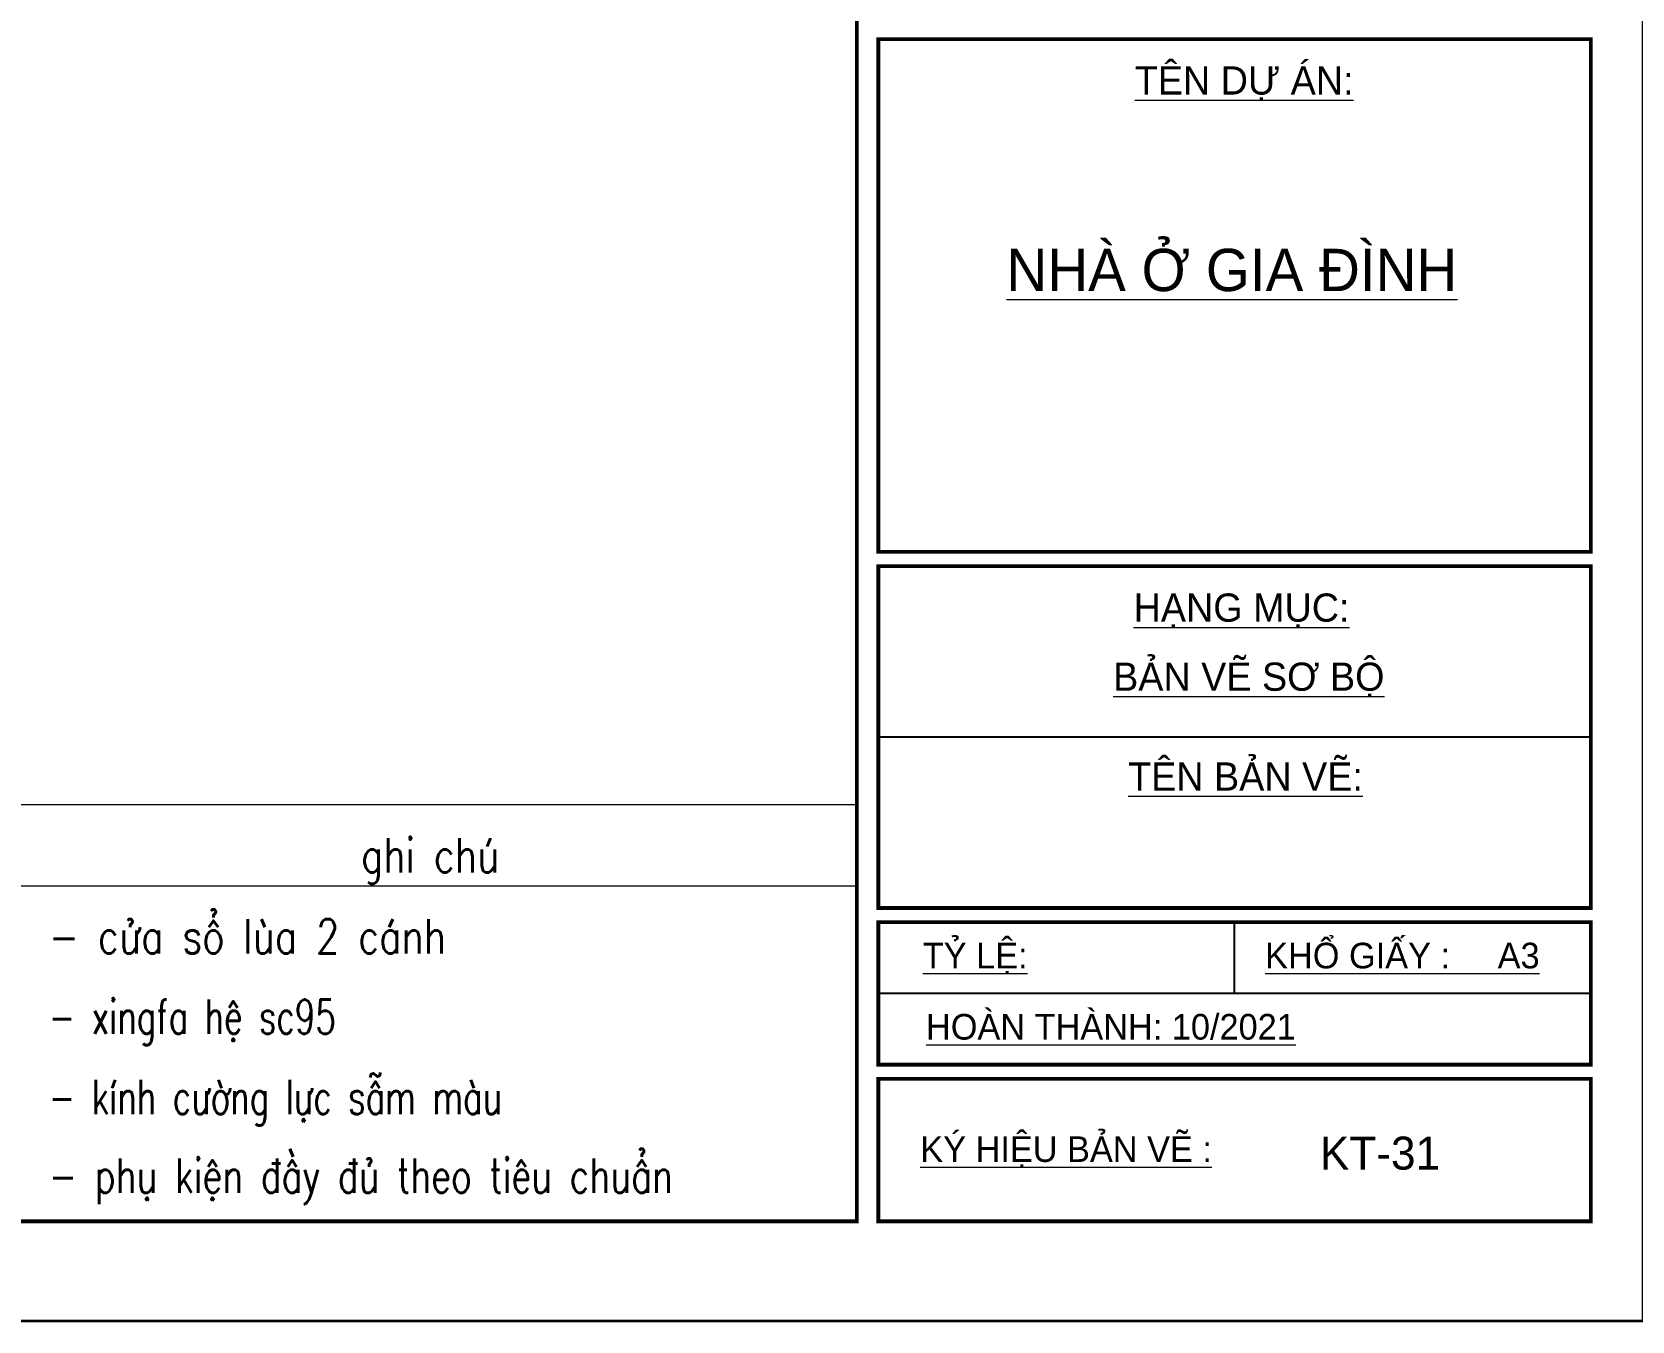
# Model space of a CAD drawing. Header units: millimetres. Extents: x 1336014 to 2939047, y -333549 to -60566.
# Drawn here: x 1474269 to 1477077, y -219540 to -217278 of the extents above; entities that cross this region are included whole.
import ezdxf
from ezdxf.enums import TextEntityAlignment as Align

# ---------------------------------------------------------------- set-up
doc = ezdxf.new("R2010")
doc.units = ezdxf.units.MM
doc.header["$MEASUREMENT"] = 0
for name, color, linetype, lineweight in [('05.Text', 253, 'Continuous', 18), ('10.Text', 254, 'Continuous', 18), ('11.Khung bo', 32, 'Continuous', 50), ('12.Khung', 36, 'Continuous', 25), ('Thay', 253, 'Continuous', 9)]:
    doc.layers.add(name, color=color, linetype=linetype, lineweight=lineweight)
doc.layers.add('Tpl_Bound', color=1, linetype='Continuous', plot=False)
doc.layers.add('VNCC-Ar-Text', color=6, linetype='Continuous')
doc.styles.add('VnAvantH', font='')
doc.styles.add('VNSIMLI', font='VNSIMLI.shx', dxfattribs={"width": 0.6})
doc.styles.get('VnAvantH').set_extended_font_data('.VnAvantH')

# ---------------------------------------------------------------- blocks, each defined once
blk = doc.blocks.new('100')
at = {"layer": '11.Khung bo', "const_width": 26.7}
for points in [[(1860913, -945240), (1860913, -916940), (1896063, -916940), (1896063, -945240)], [(1860913, -945240), (1860913, -916940), (1896063, -916940), (1896063, -945240)], [(1860913, -945240), (1860913, -916940), (1896063, -916940), (1896063, -945240)], [(1896213, -940540), (1901213, -940540), (1901213, -936940), (1896213, -936940)], [(1896213, -940540), (1901213, -940540), (1901213, -936940), (1896213, -936940)], [(1896213, -940540), (1901213, -940540), (1901213, -936940), (1896213, -936940)], [(1896213, -943040), (1901213, -943040), (1901213, -940640), (1896213, -940640)], [(1896213, -943040), (1901213, -943040), (1901213, -940640), (1896213, -940640)], [(1896213, -943040), (1901213, -943040), (1901213, -940640), (1896213, -940640)], [(1896213, -944140), (1901213, -944140), (1901213, -943140), (1896213, -943140)], [(1896213, -944140), (1901213, -944140), (1901213, -943140), (1896213, -943140)], [(1896213, -944140), (1901213, -944140), (1901213, -943140), (1896213, -943140)], [(1896213, -945240), (1901213, -945240), (1901213, -944240), (1896213, -944240)], [(1896213, -945240), (1901213, -945240), (1901213, -944240), (1896213, -944240)], [(1896213, -945240), (1901213, -945240), (1901213, -944240), (1896213, -944240)]]:
    blk.add_lwpolyline(points, close=True, dxfattribs=at)
at = {"layer": '12.Khung'}
for p, q in [((1901213, -941840), (1896213, -941840)), ((1901213, -941840), (1896213, -941840)), ((1901213, -941840), (1896213, -941840)), ((1898713, -943640), (1898713, -943140)), ((1898713, -943640), (1898713, -943140)), ((1898713, -943640), (1898713, -943140)), ((1901213, -943640), (1896213, -943640)), ((1901213, -943640), (1896213, -943640)), ((1901213, -943640), (1896213, -943640))]:
    blk.add_line(p, q, dxfattribs=at)
blk.add_lwpolyline([(1901579, -945940), (1901579, -916240), (1859580, -916240), (1859580, -945940)], close=True, dxfattribs=at)
blk.add_lwpolyline([(1901579, -945940), (1901579, -916240), (1859580, -916240), (1859580, -945940)], close=True, dxfattribs=at)
blk.add_lwpolyline([(1901579, -945940), (1901579, -916240), (1859580, -916240), (1859580, -945940)], close=True, dxfattribs=at)
at = {"layer": '05.Text', "style": 'VnAvantH'}
for s, height, p in [('%%Utªn Dù ¸N:', 198, (1898013, -937329)), ('%%Unhµ ë gia ®×nh', 297, (1897112, -938709)), ('%%Uh¹ng môc:', 198, (1898005, -941030)), ('%%Uh¹ng môc:', 198, (1898005, -941030)), ('%%Uh¹ng môc:', 198, (1898005, -941030)), ('%%Ub¶n vÏ s¬ bé', 198, (1897861, -941515)), ('%%Ub¶n vÏ s¬ bé', 198, (1897861, -941515)), ('%%Ub¶n vÏ s¬ bé', 198, (1897861, -941515)), ('%%Utªn b¶n vÏ:', 198, (1897966, -942216)), ('%%Utªn b¶n vÏ:', 198, (1897966, -942216)), ('%%Utªn b¶n vÏ:', 198, (1897966, -942216)), ('%%Utû lÖ:', 180, (1896525, -943464)), ('%%UKHæ GIÊY :     A3', 180, (1898928, -943464)), ('%%Uhoµn thµnh: 10/2021', 180, (1896548, -943964)), ('%%Uký hiÖu b¶n vÏ :', 180, (1896508, -944823))]:
    blk.add_text(s, height=height, dxfattribs=at).set_placement(p)

msp = doc.modelspace()

# ---------------------------------------------------------------- linework, layer by layer
at = {"layer": 'Thay'}
for p, q in [((1475716.6, -218633.8), (1475716.6, -219365.4)), ((1475716.6, -218633.8), (1475716.6, -219365.4)), ((1475716.6, -218777.1), (1474233, -218777.1))]:
    msp.add_line(p, q, dxfattribs=at)
msp.add_lwpolyline([(1472342.3, -218633.8), (1475716.6, -218633.8), (1475716.6, -219365.4), (1472342.3, -219365.4)], close=True, dxfattribs=at)
at = {"layer": 'Tpl_Bound', "color": 1}
msp.add_lwpolyline([(1466595.8, -219540.4), (1466595.8, -212115.5), (1477095.7, -212115.5), (1477095.7, -219540.4)], close=True, dxfattribs=at)

# ---------------------------------------------------------------- block references
at = {"layer": '05.Text', "xscale": 0.25, "yscale": 0.25, "zscale": 0.25}
msp.add_blockref('100', (1001700.9, 16944.5), dxfattribs=at)

# ---------------------------------------------------------------- texts
at = {"layer": '10.Text', "ltscale": 0.1, "style": 'VnAvantH'}
msp.add_text('KT-31', height=57.91, dxfattribs=at).set_placement((1476739.8, -219274.7), align=Align.RIGHT)
at = {"layer": 'VNCC-Ar-Text', "style": 'VNSIMLI', "width": 0.8}
msp.add_text('ghi chó', height=60, dxfattribs=at).set_placement((1474968.1, -218753), align=Align.CENTER)
at = {"layer": 'VNCC-Ar-Text', "style": 'VNSIMLI'}
for s, width, p in [('- cöa sæ lïa 2 c¸nh', 0.8, (1474298.6, -218895.1)), ('- xingfa hÖ sc95', 0.7, (1474298.6, -219036.2)), ('- kÝnh c\xadêng lùc sÉm mµu', 0.7, (1474298.6, -219177.2)), ('- phô kiÖn ®Çy ®ñ theo tiªu chuÈn', 0.75, (1474298.6, -219315.3))]:
    msp.add_text(s, height=60, dxfattribs=dict(at, width=width)).set_placement(p)

doc.saveas('drawing.dxf')
